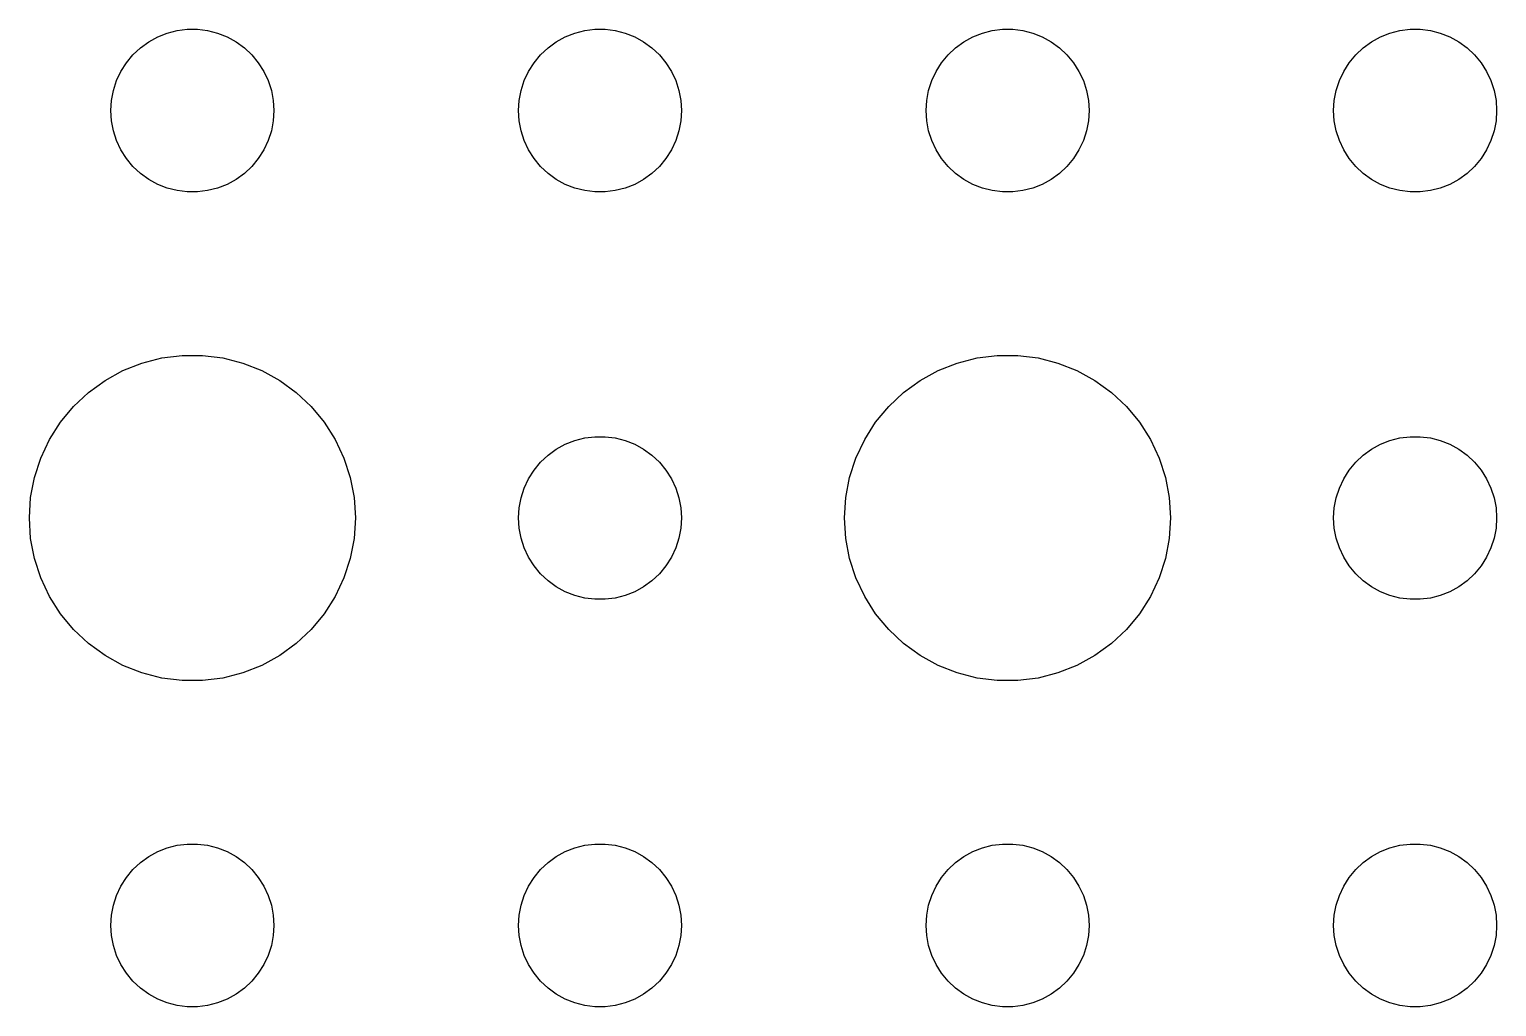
# Model space of a CAD drawing. Header units: metres. Extents: x -104 to 104, y -104 to 104.
# Drawn here: x 19.5 to 46.5, y -1.5 to 16.5 of the extents above; entities that cross this region are included whole.
import ezdxf

# ---------------------------------------------------------------- set-up
doc = ezdxf.new("R2010")
doc.units = ezdxf.units.M

msp = doc.modelspace()

# ---------------------------------------------------------------- linework, layer by layer
for p, q in [((22.0365, 16.4266), (22.2189, 16.4734)), ((22.2189, 16.4734), (22.4058, 16.497)), ((22.4058, 16.497), (22.5942, 16.497)), ((22.5942, 16.497), (22.7811, 16.4734)), ((22.7811, 16.4734), (22.9635, 16.4266)), ((29.5365, 16.4266), (29.7189, 16.4734)), ((29.7189, 16.4734), (29.9058, 16.497)), ((29.9058, 16.497), (30.0942, 16.497)), ((30.0942, 16.497), (30.2811, 16.4734)), ((30.2811, 16.4734), (30.4635, 16.4266)), ((37.0365, 16.4266), (37.2189, 16.4734)), ((37.2189, 16.4734), (37.4058, 16.497)), ((37.4058, 16.497), (37.5942, 16.497)), ((37.5942, 16.497), (37.7811, 16.4734)), ((37.7811, 16.4734), (37.9635, 16.4266)), ((44.5365, 16.4266), (44.7189, 16.4734)), ((44.7189, 16.4734), (44.9058, 16.497)), ((44.9058, 16.497), (45.0942, 16.497)), ((45.0942, 16.497), (45.2811, 16.4734)), ((45.2811, 16.4734), (45.4635, 16.4266)), ((21.5439, 16.1558), (21.6963, 16.2665)), ((21.6963, 16.2665), (21.8613, 16.3572)), ((21.8613, 16.3572), (22.0365, 16.4266)), ((22.9635, 16.4266), (23.1387, 16.3572)), ((23.1387, 16.3572), (23.3037, 16.2665)), ((23.3037, 16.2665), (23.4561, 16.1558)), ((29.0439, 16.1558), (29.1963, 16.2665)), ((29.1963, 16.2665), (29.3613, 16.3572)), ((29.3613, 16.3572), (29.5365, 16.4266)), ((30.4635, 16.4266), (30.6387, 16.3572)), ((30.6387, 16.3572), (30.8037, 16.2665)), ((30.8037, 16.2665), (30.9561, 16.1558)), ((36.5439, 16.1558), (36.6963, 16.2665)), ((36.6963, 16.2665), (36.8613, 16.3572)), ((36.8613, 16.3572), (37.0365, 16.4266)), ((37.9635, 16.4266), (38.1387, 16.3572)), ((38.1387, 16.3572), (38.3037, 16.2665)), ((38.3037, 16.2665), (38.4561, 16.1558)), ((44.0439, 16.1558), (44.1963, 16.2665)), ((44.1963, 16.2665), (44.3613, 16.3572)), ((44.3613, 16.3572), (44.5365, 16.4266)), ((45.4635, 16.4266), (45.6387, 16.3572)), ((45.6387, 16.3572), (45.8037, 16.2665)), ((45.8037, 16.2665), (45.9561, 16.1558)), ((21.2865, 15.8817), (21.4065, 16.0268)), ((21.4065, 16.0268), (21.5439, 16.1558)), ((23.4561, 16.1558), (23.5934, 16.0268)), ((23.5934, 16.0268), (23.7135, 15.8817)), ((28.7865, 15.8817), (28.9065, 16.0268)), ((28.9065, 16.0268), (29.0439, 16.1558)), ((30.9561, 16.1558), (31.0934, 16.0268)), ((31.0934, 16.0268), (31.2135, 15.8817)), ((36.2865, 15.8817), (36.4065, 16.0268)), ((36.4065, 16.0268), (36.5439, 16.1558)), ((38.4561, 16.1558), (38.5934, 16.0268)), ((38.5934, 16.0268), (38.7135, 15.8817)), ((43.7865, 15.8817), (43.9065, 16.0268)), ((43.9065, 16.0268), (44.0439, 16.1558)), ((45.9561, 16.1558), (46.0934, 16.0268)), ((46.0934, 16.0268), (46.2135, 15.8817)), ((21.1053, 15.5522), (21.1855, 15.7226)), ((21.1855, 15.7226), (21.2865, 15.8817)), ((23.7135, 15.8817), (23.8145, 15.7226)), ((23.8145, 15.7226), (23.8947, 15.5522)), ((28.6053, 15.5522), (28.6855, 15.7226)), ((28.6855, 15.7226), (28.7865, 15.8817)), ((31.2135, 15.8817), (31.3145, 15.7226)), ((31.3145, 15.7226), (31.3947, 15.5522)), ((36.1053, 15.5522), (36.1855, 15.7226)), ((36.1855, 15.7226), (36.2865, 15.8817)), ((38.7135, 15.8817), (38.8145, 15.7226)), ((38.8145, 15.7226), (38.8947, 15.5522)), ((43.6053, 15.5522), (43.6855, 15.7226)), ((43.6855, 15.7226), (43.7865, 15.8817)), ((46.2135, 15.8817), (46.3145, 15.7226)), ((46.3145, 15.7226), (46.3947, 15.5522)), ((21.0471, 15.373), (21.1053, 15.5522)), ((23.8947, 15.5522), (23.9529, 15.373)), ((28.5471, 15.373), (28.6053, 15.5522)), ((31.3947, 15.5522), (31.4529, 15.373)), ((36.0471, 15.373), (36.1053, 15.5522)), ((38.8947, 15.5522), (38.9529, 15.373)), ((43.5471, 15.373), (43.6053, 15.5522)), ((46.3947, 15.5522), (46.4529, 15.373)), ((21, 15), (21.0118, 15.188)), ((21.0118, 15.188), (21.0471, 15.373)), ((23.9529, 15.373), (23.9882, 15.188)), ((23.9882, 15.188), (24, 15)), ((28.5, 15), (28.5118, 15.188)), ((28.5118, 15.188), (28.5471, 15.373)), ((31.4529, 15.373), (31.4882, 15.188)), ((31.4882, 15.188), (31.5, 15)), ((36, 15), (36.0118, 15.188)), ((36.0118, 15.188), (36.0471, 15.373)), ((38.9529, 15.373), (38.9882, 15.188)), ((38.9882, 15.188), (39, 15)), ((43.5, 15), (43.5118, 15.188)), ((43.5118, 15.188), (43.5471, 15.373)), ((46.4529, 15.373), (46.4882, 15.188)), ((46.4882, 15.188), (46.5, 15)), ((21.0118, 14.812), (21, 15)), ((24, 15), (23.9882, 14.812)), ((28.5118, 14.812), (28.5, 15)), ((31.5, 15), (31.4882, 14.812)), ((36.0118, 14.812), (36, 15)), ((39, 15), (38.9882, 14.812)), ((43.5118, 14.812), (43.5, 15)), ((46.5, 15), (46.4882, 14.812)), ((21.0471, 14.627), (21.0118, 14.812)), ((21.1053, 14.4478), (21.0471, 14.627)), ((23.9529, 14.627), (23.8947, 14.4478)), ((23.9882, 14.812), (23.9529, 14.627)), ((28.5471, 14.627), (28.5118, 14.812)), ((28.6053, 14.4478), (28.5471, 14.627)), ((31.4529, 14.627), (31.3947, 14.4478)), ((31.4882, 14.812), (31.4529, 14.627)), ((36.0471, 14.627), (36.0118, 14.812)), ((36.1053, 14.4478), (36.0471, 14.627)), ((38.9529, 14.627), (38.8947, 14.4478)), ((38.9882, 14.812), (38.9529, 14.627)), ((43.5471, 14.627), (43.5118, 14.812)), ((43.6053, 14.4478), (43.5471, 14.627)), ((46.4529, 14.627), (46.3947, 14.4478)), ((46.4882, 14.812), (46.4529, 14.627)), ((21.1855, 14.2774), (21.1053, 14.4478)), ((23.8947, 14.4478), (23.8145, 14.2774)), ((28.6855, 14.2774), (28.6053, 14.4478)), ((31.3947, 14.4478), (31.3145, 14.2774)), ((36.1855, 14.2774), (36.1053, 14.4478)), ((38.8947, 14.4478), (38.8145, 14.2774)), ((43.6855, 14.2774), (43.6053, 14.4478)), ((46.3947, 14.4478), (46.3145, 14.2774)), ((21.2865, 14.1183), (21.1855, 14.2774)), ((21.4065, 13.9732), (21.2865, 14.1183)), ((23.7135, 14.1183), (23.5934, 13.9732)), ((23.8145, 14.2774), (23.7135, 14.1183)), ((28.7865, 14.1183), (28.6855, 14.2774)), ((28.9065, 13.9732), (28.7865, 14.1183)), ((31.2135, 14.1183), (31.0934, 13.9732)), ((31.3145, 14.2774), (31.2135, 14.1183)), ((36.2865, 14.1183), (36.1855, 14.2774)), ((36.4065, 13.9732), (36.2865, 14.1183)), ((38.7135, 14.1183), (38.5934, 13.9732)), ((38.8145, 14.2774), (38.7135, 14.1183)), ((43.7865, 14.1183), (43.6855, 14.2774)), ((43.9065, 13.9732), (43.7865, 14.1183)), ((46.2135, 14.1183), (46.0934, 13.9732)), ((46.3145, 14.2774), (46.2135, 14.1183)), ((21.5439, 13.8442), (21.4065, 13.9732)), ((21.6963, 13.7335), (21.5439, 13.8442)), ((23.4561, 13.8442), (23.3037, 13.7335)), ((23.5934, 13.9732), (23.4561, 13.8442)), ((29.0439, 13.8442), (28.9065, 13.9732)), ((29.1963, 13.7335), (29.0439, 13.8442)), ((30.9561, 13.8442), (30.8037, 13.7335)), ((31.0934, 13.9732), (30.9561, 13.8442)), ((36.5439, 13.8442), (36.4065, 13.9732)), ((36.6963, 13.7335), (36.5439, 13.8442)), ((38.4561, 13.8442), (38.3037, 13.7335)), ((38.5934, 13.9732), (38.4561, 13.8442)), ((44.0439, 13.8442), (43.9065, 13.9732)), ((44.1963, 13.7335), (44.0439, 13.8442)), ((45.9561, 13.8442), (45.8037, 13.7335)), ((46.0934, 13.9732), (45.9561, 13.8442)), ((21.8613, 13.6427), (21.6963, 13.7335)), ((22.0365, 13.5734), (21.8613, 13.6427)), ((22.2189, 13.5266), (22.0365, 13.5734)), ((22.4058, 13.5029), (22.2189, 13.5266)), ((22.5942, 13.5029), (22.4058, 13.5029)), ((22.7811, 13.5266), (22.5942, 13.5029)), ((22.9635, 13.5734), (22.7811, 13.5266)), ((23.1387, 13.6427), (22.9635, 13.5734)), ((23.3037, 13.7335), (23.1387, 13.6427)), ((29.3613, 13.6427), (29.1963, 13.7335)), ((29.5365, 13.5734), (29.3613, 13.6427)), ((29.7189, 13.5266), (29.5365, 13.5734)), ((29.9058, 13.5029), (29.7189, 13.5266)), ((30.0942, 13.5029), (29.9058, 13.5029)), ((30.2811, 13.5266), (30.0942, 13.5029)), ((30.4635, 13.5734), (30.2811, 13.5266)), ((30.6387, 13.6427), (30.4635, 13.5734)), ((30.8037, 13.7335), (30.6387, 13.6427)), ((36.8613, 13.6427), (36.6963, 13.7335)), ((37.0365, 13.5734), (36.8613, 13.6427)), ((37.2189, 13.5266), (37.0365, 13.5734)), ((37.4058, 13.5029), (37.2189, 13.5266)), ((37.5942, 13.5029), (37.4058, 13.5029)), ((37.7811, 13.5266), (37.5942, 13.5029)), ((37.9635, 13.5734), (37.7811, 13.5266)), ((38.1387, 13.6427), (37.9635, 13.5734)), ((38.3037, 13.7335), (38.1387, 13.6427)), ((44.3613, 13.6427), (44.1963, 13.7335)), ((44.5365, 13.5734), (44.3613, 13.6427)), ((44.7189, 13.5266), (44.5365, 13.5734)), ((44.9058, 13.5029), (44.7189, 13.5266)), ((45.0942, 13.5029), (44.9058, 13.5029)), ((45.2811, 13.5266), (45.0942, 13.5029)), ((45.4635, 13.5734), (45.2811, 13.5266)), ((45.6387, 13.6427), (45.4635, 13.5734)), ((45.8037, 13.7335), (45.6387, 13.6427)), ((21.2227, 10.2145), (21.5729, 10.3532)), ((21.5729, 10.3532), (21.9379, 10.4469)), ((21.9379, 10.4469), (22.3116, 10.4941)), ((22.3116, 10.4941), (22.6884, 10.4941)), ((22.6884, 10.4941), (23.0621, 10.4469)), ((23.0621, 10.4469), (23.427, 10.3532)), ((23.427, 10.3532), (23.7773, 10.2145)), ((36.2227, 10.2145), (36.5729, 10.3532)), ((36.5729, 10.3532), (36.9379, 10.4469)), ((36.9379, 10.4469), (37.3116, 10.4941)), ((37.3116, 10.4941), (37.6884, 10.4941)), ((37.6884, 10.4941), (38.0621, 10.4469)), ((38.0621, 10.4469), (38.427, 10.3532)), ((38.427, 10.3532), (38.7773, 10.2145)), ((20.5877, 9.81154), (20.8925, 10.033)), ((20.8925, 10.033), (21.2227, 10.2145)), ((23.7773, 10.2145), (24.1075, 10.033)), ((24.1075, 10.033), (24.4123, 9.81154)), ((35.5877, 9.81154), (35.8925, 10.033)), ((35.8925, 10.033), (36.2227, 10.2145)), ((38.7773, 10.2145), (39.1075, 10.033)), ((39.1075, 10.033), (39.4123, 9.81154)), ((20.3131, 9.55363), (20.5877, 9.81154)), ((24.4123, 9.81154), (24.6869, 9.55363)), ((35.3131, 9.55363), (35.5877, 9.81154)), ((39.4123, 9.81154), (39.6869, 9.55363)), ((20.0729, 9.26335), (20.3131, 9.55363)), ((24.6869, 9.55363), (24.927, 9.26335)), ((35.0729, 9.26335), (35.3131, 9.55363)), ((39.6869, 9.55363), (39.927, 9.26335)), ((19.8711, 8.94525), (20.0729, 9.26335)), ((24.927, 9.26335), (25.1289, 8.94525)), ((34.8711, 8.94525), (35.0729, 9.26335)), ((39.927, 9.26335), (40.1289, 8.94525)), ((19.7107, 8.60437), (19.8711, 8.94525)), ((25.1289, 8.94525), (25.2893, 8.60437)), ((29.3613, 8.85724), (29.5365, 8.92657)), ((29.5365, 8.92657), (29.7189, 8.97342)), ((29.7189, 8.97342), (29.9058, 8.99704)), ((29.9058, 8.99704), (30.0942, 8.99704)), ((30.0942, 8.99704), (30.2811, 8.97342)), ((30.2811, 8.97342), (30.4635, 8.92657)), ((30.4635, 8.92657), (30.6387, 8.85724)), ((34.7107, 8.60437), (34.8711, 8.94525)), ((40.1289, 8.94525), (40.2893, 8.60437)), ((44.3613, 8.85724), (44.5365, 8.92657)), ((44.5365, 8.92657), (44.7189, 8.97342)), ((44.7189, 8.97342), (44.9058, 8.99704)), ((44.9058, 8.99704), (45.0942, 8.99704)), ((45.0942, 8.99704), (45.2811, 8.97342)), ((45.2811, 8.97342), (45.4635, 8.92657)), ((45.4635, 8.92657), (45.6387, 8.85724)), ((28.9065, 8.52681), (29.0439, 8.65576)), ((29.0439, 8.65576), (29.1963, 8.76648)), ((29.1963, 8.76648), (29.3613, 8.85724)), ((30.6387, 8.85724), (30.8037, 8.76648)), ((30.8037, 8.76648), (30.9561, 8.65576)), ((30.9561, 8.65576), (31.0934, 8.52681)), ((43.9065, 8.52681), (44.0439, 8.65576)), ((44.0439, 8.65576), (44.1963, 8.76648)), ((44.1963, 8.76648), (44.3613, 8.85724)), ((45.6387, 8.85724), (45.8037, 8.76648)), ((45.8037, 8.76648), (45.9561, 8.65576)), ((45.9561, 8.65576), (46.0934, 8.52681)), ((19.5942, 8.24606), (19.7107, 8.60437)), ((25.2893, 8.60437), (25.4057, 8.24606)), ((28.6855, 8.22263), (28.7865, 8.38167)), ((28.7865, 8.38167), (28.9065, 8.52681)), ((31.0934, 8.52681), (31.2135, 8.38167)), ((31.2135, 8.38167), (31.3145, 8.22263)), ((34.5942, 8.24606), (34.7107, 8.60437)), ((40.2893, 8.60437), (40.4057, 8.24606)), ((43.6855, 8.22263), (43.7865, 8.38167)), ((43.7865, 8.38167), (43.9065, 8.52681)), ((46.0934, 8.52681), (46.2135, 8.38167)), ((46.2135, 8.38167), (46.3145, 8.22263)), ((19.5237, 7.87599), (19.5942, 8.24606)), ((25.4057, 8.24606), (25.4763, 7.87599)), ((28.6053, 8.05219), (28.6855, 8.22263)), ((31.3145, 8.22263), (31.3947, 8.05219)), ((34.5237, 7.87599), (34.5942, 8.24606)), ((40.4057, 8.24606), (40.4763, 7.87599)), ((43.6053, 8.05219), (43.6855, 8.22263)), ((46.3145, 8.22263), (46.3947, 8.05219)), ((19.5, 7.5), (19.5237, 7.87599)), ((25.4763, 7.87599), (25.5, 7.5)), ((28.5118, 7.68799), (28.5471, 7.87303)), ((28.5471, 7.87303), (28.6053, 8.05219)), ((31.3947, 8.05219), (31.4529, 7.87303)), ((31.4529, 7.87303), (31.4882, 7.68799)), ((34.5, 7.5), (34.5237, 7.87599)), ((40.4763, 7.87599), (40.5, 7.5)), ((43.5118, 7.68799), (43.5471, 7.87303)), ((43.5471, 7.87303), (43.6053, 8.05219)), ((46.3947, 8.05219), (46.4529, 7.87303)), ((46.4529, 7.87303), (46.4882, 7.68799)), ((28.5, 7.5), (28.5118, 7.68799)), ((31.4882, 7.68799), (31.5, 7.5)), ((43.5, 7.5), (43.5118, 7.68799)), ((46.4882, 7.68799), (46.5, 7.5)), ((19.5237, 7.12399), (19.5, 7.5)), ((25.5, 7.5), (25.4763, 7.12399)), ((28.5118, 7.312), (28.5, 7.5)), ((28.5471, 7.12695), (28.5118, 7.312)), ((31.4882, 7.312), (31.4529, 7.12695)), ((31.5, 7.5), (31.4882, 7.312)), ((34.5237, 7.12399), (34.5, 7.5)), ((40.5, 7.5), (40.4763, 7.12399)), ((43.5118, 7.312), (43.5, 7.5)), ((43.5471, 7.12695), (43.5118, 7.312)), ((46.4882, 7.312), (46.4529, 7.12695)), ((46.5, 7.5), (46.4882, 7.312)), ((19.5942, 6.75392), (19.5237, 7.12399)), ((25.4763, 7.12399), (25.4057, 6.75392)), ((28.6053, 6.9478), (28.5471, 7.12695)), ((31.4529, 7.12695), (31.3947, 6.9478)), ((34.5942, 6.75392), (34.5237, 7.12399)), ((40.4763, 7.12399), (40.4057, 6.75392)), ((43.6053, 6.9478), (43.5471, 7.12695)), ((46.4529, 7.12695), (46.3947, 6.9478)), ((19.7107, 6.39561), (19.5942, 6.75392)), ((25.4057, 6.75392), (25.2893, 6.39561)), ((28.6855, 6.77736), (28.6053, 6.9478)), ((28.7865, 6.61832), (28.6855, 6.77736)), ((31.3145, 6.77736), (31.2135, 6.61832)), ((31.3947, 6.9478), (31.3145, 6.77736)), ((34.7107, 6.39561), (34.5942, 6.75392)), ((40.4057, 6.75392), (40.2893, 6.39561)), ((43.6855, 6.77736), (43.6053, 6.9478)), ((43.7865, 6.61832), (43.6855, 6.77736)), ((46.3145, 6.77736), (46.2135, 6.61832)), ((46.3947, 6.9478), (46.3145, 6.77736)), ((28.9065, 6.47318), (28.7865, 6.61832)), ((31.2135, 6.61832), (31.0934, 6.47318)), ((43.9065, 6.47318), (43.7865, 6.61832)), ((46.2135, 6.61832), (46.0934, 6.47318)), ((19.8711, 6.05473), (19.7107, 6.39561)), ((25.2893, 6.39561), (25.1289, 6.05473)), ((29.0439, 6.34422), (28.9065, 6.47318)), ((29.1963, 6.23351), (29.0439, 6.34422)), ((29.3613, 6.14275), (29.1963, 6.23351)), ((30.8037, 6.23351), (30.6387, 6.14275)), ((30.9561, 6.34422), (30.8037, 6.23351)), ((31.0934, 6.47318), (30.9561, 6.34422)), ((34.8711, 6.05473), (34.7107, 6.39561)), ((40.2893, 6.39561), (40.1289, 6.05473)), ((44.0439, 6.34422), (43.9065, 6.47318)), ((44.1963, 6.23351), (44.0439, 6.34422)), ((44.3613, 6.14275), (44.1963, 6.23351)), ((45.8037, 6.23351), (45.6387, 6.14275)), ((45.9561, 6.34422), (45.8037, 6.23351)), ((46.0934, 6.47318), (45.9561, 6.34422)), ((20.0729, 5.73663), (19.8711, 6.05473)), ((25.1289, 6.05473), (24.927, 5.73663)), ((29.5365, 6.07341), (29.3613, 6.14275)), ((29.7189, 6.02657), (29.5365, 6.07341)), ((29.9058, 6.00294), (29.7189, 6.02657)), ((30.0942, 6.00294), (29.9058, 6.00294)), ((30.2811, 6.02657), (30.0942, 6.00294)), ((30.4635, 6.07341), (30.2811, 6.02657)), ((30.6387, 6.14275), (30.4635, 6.07341)), ((35.0729, 5.73663), (34.8711, 6.05473)), ((40.1289, 6.05473), (39.927, 5.73663)), ((44.5365, 6.07341), (44.3613, 6.14275)), ((44.7189, 6.02657), (44.5365, 6.07341)), ((44.9058, 6.00294), (44.7189, 6.02657)), ((45.0942, 6.00294), (44.9058, 6.00294)), ((45.2811, 6.02657), (45.0942, 6.00294)), ((45.4635, 6.07341), (45.2811, 6.02657)), ((45.6387, 6.14275), (45.4635, 6.07341)), ((20.3131, 5.44635), (20.0729, 5.73663)), ((24.927, 5.73663), (24.6869, 5.44635)), ((35.3131, 5.44635), (35.0729, 5.73663)), ((39.927, 5.73663), (39.6869, 5.44635)), ((20.5877, 5.18845), (20.3131, 5.44635)), ((24.6869, 5.44635), (24.4123, 5.18845)), ((35.5877, 5.18845), (35.3131, 5.44635)), ((39.6869, 5.44635), (39.4123, 5.18845)), ((20.8925, 4.96701), (20.5877, 5.18845)), ((24.4123, 5.18845), (24.1075, 4.96701)), ((35.8925, 4.96701), (35.5877, 5.18845)), ((39.4123, 5.18845), (39.1075, 4.96701)), ((21.2227, 4.78551), (20.8925, 4.96701)), ((24.1075, 4.96701), (23.7773, 4.78551)), ((36.2227, 4.78551), (35.8925, 4.96701)), ((39.1075, 4.96701), (38.7773, 4.78551)), ((21.5729, 4.64682), (21.2227, 4.78551)), ((21.9379, 4.55313), (21.5729, 4.64682)), ((23.427, 4.64682), (23.0621, 4.55313)), ((23.7773, 4.78551), (23.427, 4.64682)), ((36.5729, 4.64682), (36.2227, 4.78551)), ((36.9379, 4.55313), (36.5729, 4.64682)), ((38.427, 4.64682), (38.0621, 4.55313)), ((38.7773, 4.78551), (38.427, 4.64682)), ((22.3116, 4.50591), (21.9379, 4.55313)), ((22.6884, 4.50591), (22.3116, 4.50591)), ((23.0621, 4.55313), (22.6884, 4.50591)), ((37.3116, 4.50591), (36.9379, 4.55313)), ((37.6884, 4.50591), (37.3116, 4.50591)), ((38.0621, 4.55313), (37.6884, 4.50591)), ((21.6963, 1.26648), (21.8613, 1.35724)), ((21.8613, 1.35724), (22.0365, 1.42657)), ((22.0365, 1.42657), (22.2189, 1.47342)), ((22.2189, 1.47342), (22.4058, 1.49704)), ((22.4058, 1.49704), (22.5942, 1.49704)), ((22.5942, 1.49704), (22.7811, 1.47342)), ((22.7811, 1.47342), (22.9635, 1.42657)), ((22.9635, 1.42657), (23.1387, 1.35724)), ((23.1387, 1.35724), (23.3037, 1.26648)), ((29.1963, 1.26648), (29.3613, 1.35724)), ((29.3613, 1.35724), (29.5365, 1.42657)), ((29.5365, 1.42657), (29.7189, 1.47342)), ((29.7189, 1.47342), (29.9058, 1.49704)), ((29.9058, 1.49704), (30.0942, 1.49704)), ((30.0942, 1.49704), (30.2811, 1.47342)), ((30.2811, 1.47342), (30.4635, 1.42657)), ((30.4635, 1.42657), (30.6387, 1.35724)), ((30.6387, 1.35724), (30.8037, 1.26648)), ((36.6963, 1.26648), (36.8613, 1.35724)), ((36.8613, 1.35724), (37.0365, 1.42657)), ((37.0365, 1.42657), (37.2189, 1.47342)), ((37.2189, 1.47342), (37.4058, 1.49704)), ((37.4058, 1.49704), (37.5942, 1.49704)), ((37.5942, 1.49704), (37.7811, 1.47342)), ((37.7811, 1.47342), (37.9635, 1.42657)), ((37.9635, 1.42657), (38.1387, 1.35724)), ((38.1387, 1.35724), (38.3037, 1.26648)), ((44.1963, 1.26648), (44.3613, 1.35724)), ((44.3613, 1.35724), (44.5365, 1.42657)), ((44.5365, 1.42657), (44.7189, 1.47342)), ((44.7189, 1.47342), (44.9058, 1.49704)), ((44.9058, 1.49704), (45.0942, 1.49704)), ((45.0942, 1.49704), (45.2811, 1.47342)), ((45.2811, 1.47342), (45.4635, 1.42657)), ((45.4635, 1.42657), (45.6387, 1.35724)), ((45.6387, 1.35724), (45.8037, 1.26648)), ((21.4065, 1.02681), (21.5439, 1.15576)), ((21.5439, 1.15576), (21.6963, 1.26648)), ((23.3037, 1.26648), (23.4561, 1.15576)), ((23.4561, 1.15576), (23.5934, 1.02681)), ((28.9065, 1.02681), (29.0439, 1.15576)), ((29.0439, 1.15576), (29.1963, 1.26648)), ((30.8037, 1.26648), (30.9561, 1.15576)), ((30.9561, 1.15576), (31.0934, 1.02681)), ((36.4065, 1.02681), (36.5439, 1.15576)), ((36.5439, 1.15576), (36.6963, 1.26648)), ((38.3037, 1.26648), (38.4561, 1.15576)), ((38.4561, 1.15576), (38.5934, 1.02681)), ((43.9065, 1.02681), (44.0439, 1.15576)), ((44.0439, 1.15576), (44.1963, 1.26648)), ((45.8037, 1.26648), (45.9561, 1.15576)), ((45.9561, 1.15576), (46.0934, 1.02681)), ((21.1855, 0.72263), (21.2865, 0.88167)), ((21.2865, 0.88167), (21.4065, 1.02681)), ((23.5934, 1.02681), (23.7135, 0.88167)), ((23.7135, 0.88167), (23.8145, 0.72263)), ((28.6855, 0.72263), (28.7865, 0.88167)), ((28.7865, 0.88167), (28.9065, 1.02681)), ((31.0934, 1.02681), (31.2135, 0.88167)), ((31.2135, 0.88167), (31.3145, 0.72263)), ((36.1855, 0.72263), (36.2865, 0.88167)), ((36.2865, 0.88167), (36.4065, 1.02681)), ((38.5934, 1.02681), (38.7135, 0.88167)), ((38.7135, 0.88167), (38.8145, 0.72263)), ((43.6855, 0.72263), (43.7865, 0.88167)), ((43.7865, 0.88167), (43.9065, 1.02681)), ((46.0934, 1.02681), (46.2135, 0.88167)), ((46.2135, 0.88167), (46.3145, 0.72263)), ((21.0471, 0.37303), (21.1053, 0.55219)), ((21.1053, 0.55219), (21.1855, 0.72263)), ((23.8145, 0.72263), (23.8947, 0.55219)), ((23.8947, 0.55219), (23.9529, 0.37303)), ((28.5471, 0.37303), (28.6053, 0.55219)), ((28.6053, 0.55219), (28.6855, 0.72263)), ((31.3145, 0.72263), (31.3947, 0.55219)), ((31.3947, 0.55219), (31.4529, 0.37303)), ((36.0471, 0.37303), (36.1053, 0.55219)), ((36.1053, 0.55219), (36.1855, 0.72263)), ((38.8145, 0.72263), (38.8947, 0.55219)), ((38.8947, 0.55219), (38.9529, 0.37303)), ((43.5471, 0.37303), (43.6053, 0.55219)), ((43.6053, 0.55219), (43.6855, 0.72263)), ((46.3145, 0.72263), (46.3947, 0.55219)), ((46.3947, 0.55219), (46.4529, 0.37303)), ((21.0118, 0.18799), (21.0471, 0.37303)), ((23.9529, 0.37303), (23.9882, 0.18799)), ((28.5118, 0.18799), (28.5471, 0.37303)), ((31.4529, 0.37303), (31.4882, 0.18799)), ((36.0118, 0.18799), (36.0471, 0.37303)), ((38.9529, 0.37303), (38.9882, 0.18799)), ((43.5118, 0.18799), (43.5471, 0.37303)), ((46.4529, 0.37303), (46.4882, 0.18799)), ((21, 0), (21.0118, 0.18799)), ((21.0118, -0.18799), (21, 0)), ((23.9882, 0.18799), (24, 0)), ((24, 0), (23.9882, -0.18799)), ((28.5, 0), (28.5118, 0.18799)), ((28.5118, -0.18799), (28.5, 0)), ((31.4882, 0.18799), (31.5, 0)), ((31.5, 0), (31.4882, -0.18799)), ((36, 0), (36.0118, 0.18799)), ((36.0118, -0.18799), (36, 0)), ((38.9882, 0.18799), (39, 0)), ((39, 0), (38.9882, -0.18799)), ((43.5, 0), (43.5118, 0.18799)), ((43.5118, -0.18799), (43.5, 0)), ((46.4882, 0.18799), (46.5, 0)), ((46.5, 0), (46.4882, -0.18799)), ((21.0471, -0.37303), (21.0118, -0.18799)), ((23.9882, -0.18799), (23.9529, -0.37303)), ((28.5471, -0.37303), (28.5118, -0.18799)), ((31.4882, -0.18799), (31.4529, -0.37303)), ((36.0471, -0.37303), (36.0118, -0.18799)), ((38.9882, -0.18799), (38.9529, -0.37303)), ((43.5471, -0.37303), (43.5118, -0.18799)), ((46.4882, -0.18799), (46.4529, -0.37303)), ((21.1053, -0.55219), (21.0471, -0.37303)), ((23.9529, -0.37303), (23.8947, -0.55219)), ((28.6053, -0.55219), (28.5471, -0.37303)), ((31.4529, -0.37303), (31.3947, -0.55219)), ((36.1053, -0.55219), (36.0471, -0.37303)), ((38.9529, -0.37303), (38.8947, -0.55219)), ((43.6053, -0.55219), (43.5471, -0.37303)), ((46.4529, -0.37303), (46.3947, -0.55219)), ((21.1855, -0.72263), (21.1053, -0.55219)), ((21.2865, -0.88167), (21.1855, -0.72263)), ((23.8145, -0.72263), (23.7135, -0.88167)), ((23.8947, -0.55219), (23.8145, -0.72263)), ((28.6855, -0.72263), (28.6053, -0.55219)), ((28.7865, -0.88167), (28.6855, -0.72263)), ((31.3145, -0.72263), (31.2135, -0.88167)), ((31.3947, -0.55219), (31.3145, -0.72263)), ((36.1855, -0.72263), (36.1053, -0.55219)), ((36.2865, -0.88167), (36.1855, -0.72263)), ((38.8145, -0.72263), (38.7135, -0.88167)), ((38.8947, -0.55219), (38.8145, -0.72263)), ((43.6855, -0.72263), (43.6053, -0.55219)), ((43.7865, -0.88167), (43.6855, -0.72263)), ((46.3145, -0.72263), (46.2135, -0.88167)), ((46.3947, -0.55219), (46.3145, -0.72263)), ((21.4065, -1.02681), (21.2865, -0.88167)), ((21.5439, -1.15576), (21.4065, -1.02681)), ((23.5934, -1.02681), (23.4561, -1.15576)), ((23.7135, -0.88167), (23.5934, -1.02681)), ((28.9065, -1.02681), (28.7865, -0.88167)), ((29.0439, -1.15576), (28.9065, -1.02681)), ((31.0934, -1.02681), (30.9561, -1.15576)), ((31.2135, -0.88167), (31.0934, -1.02681)), ((36.4065, -1.02681), (36.2865, -0.88167)), ((36.5439, -1.15576), (36.4065, -1.02681)), ((38.5934, -1.02681), (38.4561, -1.15576)), ((38.7135, -0.88167), (38.5934, -1.02681)), ((43.9065, -1.02681), (43.7865, -0.88167)), ((44.0439, -1.15576), (43.9065, -1.02681)), ((46.0934, -1.02681), (45.9561, -1.15576)), ((46.2135, -0.88167), (46.0934, -1.02681)), ((21.6963, -1.26648), (21.5439, -1.15576)), ((21.8613, -1.35724), (21.6963, -1.26648)), ((23.3037, -1.26648), (23.1387, -1.35724)), ((23.4561, -1.15576), (23.3037, -1.26648)), ((29.1963, -1.26648), (29.0439, -1.15576)), ((29.3613, -1.35724), (29.1963, -1.26648)), ((30.8037, -1.26648), (30.6387, -1.35724)), ((30.9561, -1.15576), (30.8037, -1.26648)), ((36.6963, -1.26648), (36.5439, -1.15576)), ((36.8613, -1.35724), (36.6963, -1.26648)), ((38.3037, -1.26648), (38.1387, -1.35724)), ((38.4561, -1.15576), (38.3037, -1.26648)), ((44.1963, -1.26648), (44.0439, -1.15576)), ((44.3613, -1.35724), (44.1963, -1.26648)), ((45.8037, -1.26648), (45.6387, -1.35724)), ((45.9561, -1.15576), (45.8037, -1.26648)), ((22.0365, -1.42657), (21.8613, -1.35724)), ((22.2189, -1.47342), (22.0365, -1.42657)), ((22.4058, -1.49704), (22.2189, -1.47342)), ((22.5942, -1.49704), (22.4058, -1.49704)), ((22.7811, -1.47342), (22.5942, -1.49704)), ((22.9635, -1.42657), (22.7811, -1.47342)), ((23.1387, -1.35724), (22.9635, -1.42657)), ((29.5365, -1.42657), (29.3613, -1.35724)), ((29.7189, -1.47342), (29.5365, -1.42657)), ((29.9058, -1.49704), (29.7189, -1.47342)), ((30.0942, -1.49704), (29.9058, -1.49704)), ((30.2811, -1.47342), (30.0942, -1.49704)), ((30.4635, -1.42657), (30.2811, -1.47342)), ((30.6387, -1.35724), (30.4635, -1.42657)), ((37.0365, -1.42657), (36.8613, -1.35724)), ((37.2189, -1.47342), (37.0365, -1.42657)), ((37.4058, -1.49704), (37.2189, -1.47342)), ((37.5942, -1.49704), (37.4058, -1.49704)), ((37.7811, -1.47342), (37.5942, -1.49704)), ((37.9635, -1.42657), (37.7811, -1.47342)), ((38.1387, -1.35724), (37.9635, -1.42657)), ((44.5365, -1.42657), (44.3613, -1.35724)), ((44.7189, -1.47342), (44.5365, -1.42657)), ((44.9058, -1.49704), (44.7189, -1.47342)), ((45.0942, -1.49704), (44.9058, -1.49704)), ((45.2811, -1.47342), (45.0942, -1.49704)), ((45.4635, -1.42657), (45.2811, -1.47342)), ((45.6387, -1.35724), (45.4635, -1.42657))]:
    msp.add_line(p, q)

doc.saveas('drawing.dxf')
